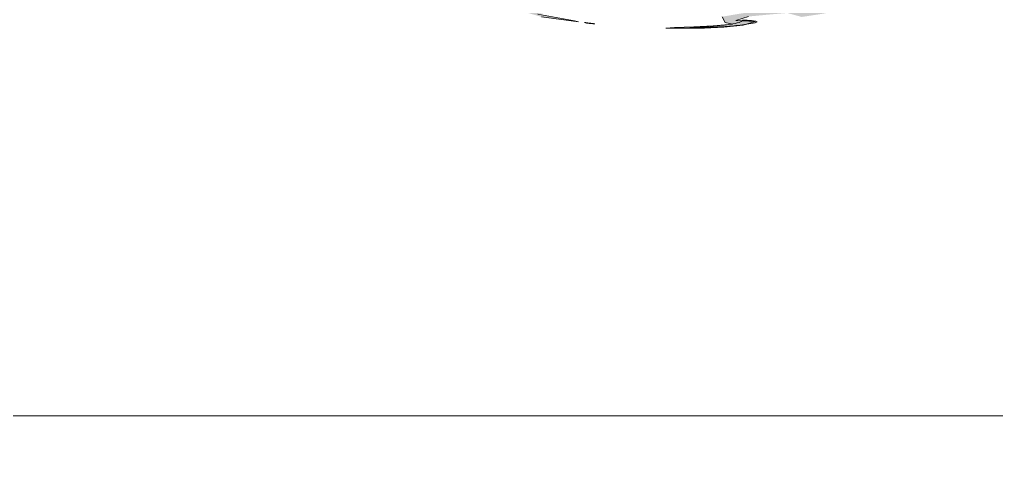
# Model space of a CAD drawing. Extents: x 0 to 1501, y 0 to 1722.
# Drawn here: x 91.23 to 117.27, y 1654.67 to 1666.56 of the extents above; entities that cross this region are included whole.
import ezdxf

# ---------------------------------------------------------------- set-up
doc = ezdxf.new("R2010")
doc.units = 0
doc.layers.get('0').update_dxf_attribs({"lineweight": 0})

msp = doc.modelspace()

# ---------------------------------------------------------------- hatches: boundary and pattern name
at = {"true_color": 0xa8a9ab}
h = msp.add_hatch(color=256, dxfattribs=at)
h.dxf.hatch_style = 1
h.paths.add_polyline_path([(102.525, 1668.006), (101.832, 1668.487), (100.995, 1669.027), (100.165, 1669.576), (99.327, 1670.111), (98.397, 1670.404), (97.515, 1670.194), (96.65, 1670.682), (95.887, 1671.32), (96.176, 1671.604), (96.644, 1671.829), (96.04, 1672.619), (95.375, 1673.36), (94.702, 1674.092), (94.103, 1674.886), (93.593, 1675.717), (93.182, 1676.622), (92.947, 1677.583), (93.615, 1678.231), (94.527, 1677.877), (95.501, 1677.689), (96.334, 1678.123), (96.385, 1679.099), (96.001, 1680.012), (95.373, 1680.781), (94.5, 1681.216), (93.618, 1680.808), (92.644, 1680.876), (92.042, 1681.625), (91.775, 1682.581), (91.739, 1683.573), (91.885, 1684.548), (91.927, 1685.519), (91.871, 1686.512), (91.799, 1687.505), (91.674, 1688.492), (91.426, 1689.453), (90.747, 1690.105), (89.896, 1689.632), (89.186, 1690.074), (89.107, 1691.057), (89.401, 1691.987), (90.323, 1691.935), (91.219, 1692.009), (91.668, 1692.88), (91.788, 1693.867), (91.805, 1694.862), (91.747, 1695.855), (92.183, 1696.372), (92.167, 1697.282), (92.177, 1698.275), (92.452, 1699.228), (92.896, 1700.086), (93.76, 1700.46), (94.74, 1700.365), (95.444, 1701.037), (95.708, 1701.982), (95.429, 1702.915), (94.591, 1703.371), (94.13, 1703.672), (94.451, 1704.611), (94.894, 1705.502), (95.363, 1706.379), (95.71, 1707.309), (95.467, 1708.193), (95.371, 1708.66), (96.309, 1708.831), (96.905, 1709.623), (97.348, 1710.513), (97.111, 1711.373), (96.419, 1710.916), (95.935, 1710.048), (95.163, 1709.647), (94.284, 1709.233), (93.727, 1708.418), (94.217, 1707.928), (94.898, 1708.135), (94.595, 1707.189), (94.148, 1706.301), (93.68, 1705.423), (93.523, 1704.82), (93.168, 1703.939), (93.444, 1703.054), (94.396, 1703.153), (94.818, 1702.397), (94.557, 1701.452), (93.695, 1701.065), (92.717, 1701.156), (91.968, 1700.52), (91.489, 1699.653), (91.231, 1698.693), (91.165, 1697.702), (91.265, 1696.713), (91.392, 1695.986), (91.412, 1695.003), (91.439, 1694.009), (91.332, 1693.022), (90.749, 1692.311), (89.831, 1692.654), (89.027, 1692.155), (88.81, 1691.19), (88.83, 1690.197), (89.248, 1689.307), (90.125, 1689.197), (90.959, 1689.563), (91.289, 1688.637), (91.417, 1687.651), (91.505, 1686.66), (91.549, 1685.666), (91.795, 1684.802), (91.389, 1683.999), (91.374, 1683.009), (91.564, 1682.033), (91.917, 1681.105), (92.64, 1680.453), (93.609, 1680.287), (94.48, 1680.715), (95.321, 1680.331), (95.839, 1679.488), (95.97, 1678.518), (95.164, 1678.126), (94.221, 1678.432), (93.275, 1678.66), (92.598, 1677.997), (92.692, 1677.02), (93.079, 1676.104), (93.64, 1675.328), (94.016, 1674.556), (94.669, 1673.806), (95.328, 1673.061), (95.977, 1672.306), (96.173, 1671.848), (95.239, 1671.949), (95.775, 1671.16), (96.574, 1670.568), (97.437, 1670.074), (98.387, 1669.847), (99.229, 1669.956), (100.048, 1669.389), (100.89, 1668.859), (101.738, 1668.34), (102.201, 1667.602), (103.092, 1667.186), (104.065, 1667.011), (105.055, 1666.979), (105.2, 1666.842), (104.214, 1666.904), (105.143, 1666.631), (106.129, 1666.497), (106.023, 1666.526), (105.045, 1666.709), (105.289, 1666.749), (105.921, 1666.875), (104.956, 1667.105), (103.963, 1667.155), (102.994, 1667.311), (102.525, 1668.006)])
at = {"true_color": 0xffffff}
h = msp.add_hatch(color=256, dxfattribs=at)
h.dxf.hatch_style = 1
h.paths.add_polyline_path([(121.944, 1669.948), (121.476, 1669.731), (121.01, 1669.511), (120.544, 1669.289), (120.08, 1669.064), (119.619, 1668.835), (119.163, 1668.594), (118.759, 1668.359), (118.279, 1668.172), (117.794, 1667.996), (117.829, 1668.136), (117.336, 1667.987), (116.844, 1667.832), (116.351, 1667.681), (115.856, 1667.537), (115.358, 1667.402), (114.859, 1667.271), (114.359, 1667.147), (113.855, 1667.037), (113.35, 1666.933), (112.844, 1666.832), (112.337, 1666.738), (112.008, 1666.852), (111.493, 1666.84), (110.979, 1666.792), (110.468, 1666.725), (109.96, 1666.638), (110.034, 1666.48), (110.231, 1666.44), (109.717, 1666.395), (109.202, 1666.367), (108.687, 1666.35), (108.453, 1666.333), (108.969, 1666.328), (109.485, 1666.332), (109.999, 1666.354), (110.512, 1666.413), (110.833, 1666.512), (110.318, 1666.533), (110.663, 1666.643), (111.176, 1666.692), (111.69, 1666.737), (112.078, 1666.631), (112.587, 1666.708), (113.094, 1666.801), (113.6, 1666.901), (114.105, 1667.008), (114.608, 1667.121), (115.109, 1667.244), (115.606, 1667.381), (116.1, 1667.528), (116.593, 1667.677), (117.086, 1667.83), (117.578, 1667.983), (117.439, 1667.832), (117.934, 1667.975), (118.414, 1668.164), (118.889, 1668.363), (119.361, 1668.573), (119.653, 1668.787), (120.118, 1669.01), (120.58, 1669.239), (121.045, 1669.462), (121.509, 1669.682), (121.944, 1669.948)])
h = msp.add_hatch(color=256, dxfattribs=at)
h.dxf.hatch_style = 1
h.paths.add_polyline_path([(106.368, 1666.465), (106.377, 1666.465), (106.385, 1666.464), (106.394, 1666.463), (106.403, 1666.462), (106.411, 1666.461), (106.42, 1666.46), (106.428, 1666.459), (106.437, 1666.459), (106.446, 1666.458), (106.454, 1666.457), (106.463, 1666.456), (106.472, 1666.455), (106.48, 1666.454), (106.489, 1666.453), (106.498, 1666.453), (106.506, 1666.452), (106.515, 1666.451), (106.523, 1666.45), (106.532, 1666.449), (106.541, 1666.448), (106.549, 1666.447), (106.558, 1666.446), (106.552, 1666.447), (106.544, 1666.448), (106.535, 1666.449), (106.527, 1666.45), (106.518, 1666.452), (106.509, 1666.453), (106.501, 1666.454), (106.492, 1666.455), (106.484, 1666.456), (106.475, 1666.457), (106.466, 1666.458), (106.458, 1666.46), (106.449, 1666.461), (106.441, 1666.462), (106.432, 1666.463), (106.423, 1666.464), (106.415, 1666.465), (106.406, 1666.466), (106.398, 1666.467), (106.389, 1666.469), (106.38, 1666.47), (106.372, 1666.471), (106.363, 1666.472), (106.355, 1666.473), (106.346, 1666.474), (106.337, 1666.475), (106.329, 1666.477), (106.32, 1666.478), (106.311, 1666.479), (106.303, 1666.48), (106.294, 1666.481), (106.286, 1666.482), (106.292, 1666.481), (106.3, 1666.479), (106.309, 1666.478), (106.317, 1666.476), (106.326, 1666.474), (106.334, 1666.473), (106.343, 1666.471), (106.351, 1666.469), (106.36, 1666.468), (106.368, 1666.465)])
at = {"true_color": 0x232323}
h = msp.add_hatch(color=256, dxfattribs=at)
h.dxf.hatch_style = 1
h.paths.add_polyline_path([(110.505, 1666.543), (110.465, 1666.506), (110.411, 1666.486), (110.355, 1666.471), (110.299, 1666.459), (110.242, 1666.448), (110.185, 1666.439), (110.128, 1666.43), (110.071, 1666.423), (110.013, 1666.416), (109.956, 1666.409), (109.898, 1666.404), (109.841, 1666.398), (109.783, 1666.393), (109.726, 1666.388), (109.668, 1666.384), (109.611, 1666.379), (109.553, 1666.376), (109.495, 1666.372), (109.438, 1666.368), (109.38, 1666.365), (109.322, 1666.362), (109.264, 1666.359), (109.207, 1666.356), (109.149, 1666.353), (109.091, 1666.351), (109.113, 1666.349), (109.17, 1666.348), (109.228, 1666.348), (109.286, 1666.348), (109.344, 1666.348), (109.401, 1666.349), (109.459, 1666.35), (109.517, 1666.351), (109.575, 1666.352), (109.633, 1666.354), (109.69, 1666.356), (109.748, 1666.358), (109.806, 1666.36), (109.863, 1666.363), (109.921, 1666.366), (109.979, 1666.37), (110.037, 1666.374), (110.094, 1666.378), (110.152, 1666.383), (110.209, 1666.388), (110.267, 1666.393), (110.324, 1666.399), (110.382, 1666.405), (110.439, 1666.411), (110.497, 1666.419), (110.554, 1666.426), (110.611, 1666.434), (110.668, 1666.443), (110.725, 1666.453), (110.782, 1666.463), (110.838, 1666.476), (110.892, 1666.497), (110.851, 1666.522), (110.794, 1666.53), (110.736, 1666.535), (110.678, 1666.538), (110.621, 1666.541), (110.563, 1666.542), (110.505, 1666.543)])

# ---------------------------------------------------------------- linework, layer by layer
at = {"true_color": 0xffffff}
for points in [[(0, 1722), (1280, 1722), (1280, 1656), (0, 1656), (0, 1722)], [(106.368, 1666.465), (106.377, 1666.465), (106.385, 1666.464), (106.394, 1666.463), (106.403, 1666.462), (106.411, 1666.461), (106.42, 1666.46), (106.428, 1666.459), (106.437, 1666.459), (106.446, 1666.458), (106.454, 1666.457), (106.463, 1666.456), (106.472, 1666.455), (106.48, 1666.454), (106.489, 1666.453), (106.498, 1666.453), (106.506, 1666.452), (106.515, 1666.451), (106.523, 1666.45), (106.532, 1666.449), (106.541, 1666.448), (106.549, 1666.447), (106.558, 1666.446), (106.552, 1666.447), (106.544, 1666.448), (106.535, 1666.449), (106.527, 1666.45), (106.518, 1666.452), (106.509, 1666.453), (106.501, 1666.454), (106.492, 1666.455), (106.484, 1666.456), (106.475, 1666.457), (106.466, 1666.458), (106.458, 1666.46), (106.449, 1666.461), (106.441, 1666.462), (106.432, 1666.463), (106.423, 1666.464), (106.415, 1666.465), (106.406, 1666.466), (106.398, 1666.467), (106.389, 1666.469), (106.38, 1666.47), (106.372, 1666.471), (106.363, 1666.472), (106.355, 1666.473), (106.346, 1666.474), (106.337, 1666.475), (106.329, 1666.477), (106.32, 1666.478), (106.311, 1666.479), (106.303, 1666.48), (106.294, 1666.481), (106.286, 1666.482), (106.292, 1666.481), (106.3, 1666.479), (106.309, 1666.478), (106.317, 1666.476), (106.326, 1666.474), (106.334, 1666.473), (106.343, 1666.471), (106.351, 1666.469), (106.36, 1666.468), (106.368, 1666.465), (106.368, 1666.465)], [(109.96, 1666.638), (110.034, 1666.48), (110.231, 1666.44), (109.717, 1666.395), (109.202, 1666.367), (108.687, 1666.35), (108.453, 1666.333), (108.969, 1666.328), (109.485, 1666.332), (109.999, 1666.354), (110.512, 1666.413), (110.833, 1666.512), (110.318, 1666.533), (110.663, 1666.643)], [(0, 1656), (1280, 1656), (1280, 0), (0, 0), (0, 1656)]]:
    msp.add_lwpolyline(points, dxfattribs=at)
at = {"true_color": 0xa8a9ab}
msp.add_lwpolyline([(105.143, 1666.631), (106.129, 1666.497), (106.023, 1666.526), (105.045, 1666.709)], dxfattribs=at)
at = {"true_color": 0x232323}
msp.add_lwpolyline([(110.505, 1666.543), (110.465, 1666.506), (110.411, 1666.486), (110.355, 1666.471), (110.299, 1666.459), (110.242, 1666.448), (110.185, 1666.439), (110.128, 1666.43), (110.071, 1666.423), (110.013, 1666.416), (109.956, 1666.409), (109.898, 1666.404), (109.841, 1666.398), (109.783, 1666.393), (109.726, 1666.388), (109.668, 1666.384), (109.611, 1666.379), (109.553, 1666.376), (109.495, 1666.372), (109.438, 1666.368), (109.38, 1666.365), (109.322, 1666.362), (109.264, 1666.359), (109.207, 1666.356), (109.149, 1666.353), (109.091, 1666.351), (109.113, 1666.349), (109.17, 1666.348), (109.228, 1666.348), (109.286, 1666.348), (109.344, 1666.348), (109.401, 1666.349), (109.459, 1666.35), (109.517, 1666.351), (109.575, 1666.352), (109.633, 1666.354), (109.69, 1666.356), (109.748, 1666.358), (109.806, 1666.36), (109.863, 1666.363), (109.921, 1666.366), (109.979, 1666.37), (110.037, 1666.374), (110.094, 1666.378), (110.152, 1666.383), (110.209, 1666.388), (110.267, 1666.393), (110.324, 1666.399), (110.382, 1666.405), (110.439, 1666.411), (110.497, 1666.419), (110.554, 1666.426), (110.611, 1666.434), (110.668, 1666.443), (110.725, 1666.453), (110.782, 1666.463), (110.838, 1666.476), (110.892, 1666.497), (110.851, 1666.522), (110.794, 1666.53), (110.736, 1666.535), (110.678, 1666.538), (110.621, 1666.541), (110.563, 1666.542), (110.505, 1666.543), (110.505, 1666.543)], dxfattribs=at)

doc.saveas('drawing.dxf')
